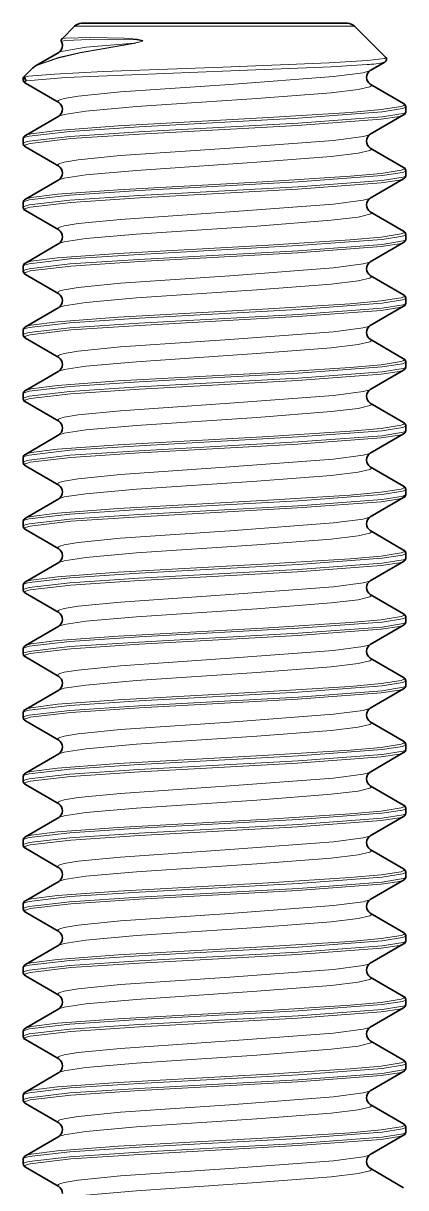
# Model space of a CAD drawing. Extents: x 145 to 857, y 42 to 790.
# Drawn here: x 452.29 to 455.29, y 51.24 to 60.37 of the extents above; entities that cross this region are included whole.
import ezdxf

# ---------------------------------------------------------------- set-up
doc = ezdxf.new("R2010")
doc.units = 0

msp = doc.modelspace()

# ---------------------------------------------------------------- linework, layer by layer
at = {"color": 7, "lineweight": 35, "ltscale": 0.048939}
msp.add_line((452.7494, 60.3666), (454.7069, 60.3666), dxfattribs=at)
at = {"color": 7, "lineweight": 35, "ltscale": 0.003191}
msp.add_line((454.7069, 60.3666), (454.8346, 60.3666), dxfattribs=at)
at = {"color": 7, "lineweight": 35, "ltscale": 0.003435}
msp.add_line((452.6928, 60.3432), (452.5956, 60.246), dxfattribs=at)
at = {"color": 7, "lineweight": 13, "ltscale": 0.051595}
msp.add_line((452.6928, 60.3432), (454.7566, 60.3432), dxfattribs=at)
at = {"color": 7, "lineweight": 13, "ltscale": 0.003364}
msp.add_line((454.7566, 60.3432), (454.8911, 60.3432), dxfattribs=at)
at = {"color": 7, "lineweight": 35, "ltscale": 0.008616}
msp.add_line((454.8911, 60.3432), (455.1349, 60.0995), dxfattribs=at)
at = {"color": 7, "lineweight": 13, "ltscale": 3.16712e-05}
msp.add_line((452.5917, 60.222), (452.5917, 60.2233), dxfattribs=at)
at = {"color": 7, "lineweight": 13, "ltscale": 8.41182e-05}
msp.add_line((453.1613, 60.212), (453.1601, 60.2088), dxfattribs=at)
at = {"color": 7, "lineweight": 35, "ltscale": 0.005111}
msp.add_line((452.3935, 60.0361), (452.5703, 60.1387), dxfattribs=at)
at = {"color": 7, "lineweight": 35, "ltscale": 0.00255}
msp.add_line((452.3641, 60.0145), (452.292, 59.9423), dxfattribs=at)
at = {"color": 7, "lineweight": 35, "ltscale": 0.003329}
msp.add_line((455.1288, 60.0628), (455.0137, 59.996), dxfattribs=at)
at = {"color": 7, "lineweight": 35, "ltscale": 0.000491714}
msp.add_line((452.292, 59.9423), (452.292, 59.9227), dxfattribs=at)
at = {"color": 7, "lineweight": 35, "ltscale": 0.00757}
for p, q in [((452.3083, 59.8979), (452.5703, 59.746)), ((455.2756, 59.6479), (455.0137, 59.496)), ((452.3083, 59.3979), (452.5703, 59.246)), ((455.2756, 59.1479), (455.0137, 58.996)), ((452.3083, 58.8979), (452.5703, 58.746)), ((455.2756, 58.6479), (455.0137, 58.496)), ((452.3083, 58.3979), (452.5703, 58.246)), ((455.2756, 58.1479), (455.0137, 57.996)), ((452.3083, 57.8979), (452.5703, 57.746)), ((455.2756, 57.6479), (455.0137, 57.496)), ((452.3083, 57.3979), (452.5703, 57.246)), ((455.2756, 57.1479), (455.0137, 56.996)), ((452.3083, 56.8979), (452.5703, 56.746)), ((455.2756, 56.6479), (455.0137, 56.496)), ((452.3083, 56.3979), (452.5703, 56.246)), ((455.2756, 56.1479), (455.0137, 55.996)), ((452.3083, 55.8979), (452.5703, 55.746)), ((455.2756, 55.6479), (455.0137, 55.496)), ((452.3083, 55.3979), (452.5703, 55.246)), ((455.2756, 55.1479), (455.0137, 54.996)), ((452.3083, 54.8979), (452.5703, 54.746)), ((455.2756, 54.6479), (455.0137, 54.496)), ((452.3083, 54.3979), (452.5703, 54.246)), ((455.2756, 54.1479), (455.0137, 53.996)), ((452.3083, 53.8979), (452.5703, 53.746)), ((455.2756, 53.6479), (455.0137, 53.496)), ((452.3083, 53.3979), (452.5703, 53.246)), ((455.2756, 53.1479), (455.0137, 52.996)), ((452.3083, 52.8979), (452.5703, 52.746)), ((455.2756, 52.6479), (455.0137, 52.496)), ((452.3083, 52.3979), (452.5703, 52.246)), ((455.2756, 52.1479), (455.0137, 51.996)), ((452.3083, 51.8979), (452.5703, 51.746)), ((455.2756, 51.6479), (455.0137, 51.496)), ((452.3083, 51.3979), (452.5703, 51.246))]:
    msp.add_line(p, q, dxfattribs=at)
at = {"color": 7, "lineweight": 35, "ltscale": 0.007571}
for p, q in [((455.2756, 59.7367), (455.0137, 59.8887)), ((452.3083, 59.4867), (452.5703, 59.6387)), ((455.2756, 59.2367), (455.0137, 59.3887)), ((452.3083, 58.9867), (452.5703, 59.1387)), ((455.2756, 58.7367), (455.0137, 58.8887)), ((452.3083, 58.4867), (452.5703, 58.6387)), ((455.2756, 58.2367), (455.0137, 58.3887)), ((452.3083, 57.9867), (452.5703, 58.1387)), ((455.2756, 57.7367), (455.0137, 57.8887)), ((452.3083, 57.4867), (452.5703, 57.6387)), ((455.2756, 57.2367), (455.0137, 57.3887)), ((452.3083, 56.9867), (452.5703, 57.1387)), ((455.2756, 56.7367), (455.0137, 56.8887)), ((452.3083, 56.4867), (452.5703, 56.6387)), ((455.2756, 56.2367), (455.0137, 56.3887)), ((452.3083, 55.9867), (452.5703, 56.1387)), ((455.2756, 55.7367), (455.0137, 55.8887)), ((452.3083, 55.4867), (452.5703, 55.6387)), ((455.2756, 55.2367), (455.0137, 55.3887)), ((452.3083, 54.9867), (452.5703, 55.1387)), ((455.2756, 54.7367), (455.0137, 54.8887)), ((452.3083, 54.4867), (452.5703, 54.6387)), ((455.2756, 54.2367), (455.0137, 54.3887)), ((452.3083, 53.9867), (452.5703, 54.1387)), ((455.2756, 53.7367), (455.0137, 53.8887)), ((452.3083, 53.4867), (452.5703, 53.6387)), ((455.2756, 53.2367), (455.0137, 53.3887)), ((452.3083, 52.9867), (452.5703, 53.1387)), ((455.2756, 52.7367), (455.0137, 52.8887)), ((452.3083, 52.4867), (452.5703, 52.6387)), ((455.2756, 52.2367), (455.0137, 52.3887)), ((452.3083, 51.9867), (452.5703, 52.1387)), ((455.2756, 51.7367), (455.0137, 51.8887)), ((452.3083, 51.4867), (452.5703, 51.6387)), ((455.2756, 51.2367), (455.0137, 51.3887))]:
    msp.add_line(p, q, dxfattribs=at)
at = {"color": 7, "lineweight": 35, "ltscale": 0.000986481}
for p, q in [((455.292, 59.7121), (455.292, 59.6726)), ((452.292, 59.4621), (452.292, 59.4226)), ((455.292, 59.2121), (455.292, 59.1726)), ((452.292, 58.9621), (452.292, 58.9226)), ((455.292, 58.7121), (455.292, 58.6726)), ((452.292, 58.4621), (452.292, 58.4226)), ((455.292, 58.2121), (455.292, 58.1726)), ((452.292, 57.9621), (452.292, 57.9226)), ((455.292, 57.7121), (455.292, 57.6726)), ((452.292, 57.4621), (452.292, 57.4226)), ((455.292, 57.2121), (455.292, 57.1726)), ((452.292, 56.9621), (452.292, 56.9226)), ((455.292, 56.7121), (455.292, 56.6726)), ((452.292, 56.4621), (452.292, 56.4226)), ((455.292, 56.2121), (455.292, 56.1726)), ((452.292, 55.9621), (452.292, 55.9226)), ((455.292, 55.7121), (455.292, 55.6726)), ((452.292, 55.4621), (452.292, 55.4226)), ((455.292, 55.2121), (455.292, 55.1726)), ((452.292, 54.9621), (452.292, 54.9226)), ((455.292, 54.7121), (455.292, 54.6726)), ((452.292, 54.4621), (452.292, 54.4226)), ((455.292, 54.2121), (455.292, 54.1726)), ((452.292, 53.9621), (452.292, 53.9226)), ((455.292, 53.7121), (455.292, 53.6726)), ((452.292, 53.4621), (452.292, 53.4226)), ((455.292, 53.2121), (455.292, 53.1726)), ((452.292, 52.9621), (452.292, 52.9226)), ((455.292, 52.7121), (455.292, 52.6726)), ((452.292, 52.4621), (452.292, 52.4226)), ((455.292, 52.2121), (455.292, 52.1726)), ((452.292, 51.9621), (452.292, 51.9226)), ((455.292, 51.7121), (455.292, 51.6726)), ((452.292, 51.4621), (452.292, 51.4226))]:
    msp.add_line(p, q, dxfattribs=at)
at = {"color": 7, "lineweight": 13}
for points in [[(453.1601, 60.2088), (452.7382, 60.1338), (452.5636, 60.0943), (452.3885, 60.0324), (452.3641, 60.0145)], [(453.1613, 60.212), (452.7419, 60.1372), (452.5681, 60.0977), (452.3935, 60.0361)], [(453.1613, 60.212), (452.7849, 60.1785), (452.5877, 60.1459), (452.5703, 60.1387)], [(452.5917, 60.2233), (452.5925, 60.2241), (452.5959, 60.2258), (452.6206, 60.2305), (452.813, 60.2408)], [(452.5956, 60.246), (452.5997, 60.2476), (452.6225, 60.2504), (452.8178, 60.2549)], [(452.813, 60.2408), (453.079, 60.2421), (453.1837, 60.2378), (453.2276, 60.23), (453.2283, 60.2291), (453.2283, 60.228), (453.2274, 60.227), (453.1613, 60.212)], [(452.8178, 60.2549), (453.0822, 60.2494), (453.1859, 60.2415), (453.2287, 60.2306), (453.2282, 60.2267), (453.1601, 60.2088)], [(455.1349, 60.0994), (455.1357, 60.0982), (455.1356, 60.0967), (455.1339, 60.0949), (455.1252, 60.0912), (454.9926, 60.0742)], [(454.9926, 60.0742), (454.6924, 60.0559), (453.8562, 60.0225), (452.9174, 59.9877), (452.5372, 59.9688), (452.3329, 59.9514), (452.3007, 59.9454), (452.2925, 59.9423)], [(454.9894, 60.0428), (454.7071, 60.0253), (453.9207, 59.9933), (452.6249, 59.9422), (452.3174, 59.9167)], [(455.0137, 59.996), (455.0011, 59.9904), (454.959, 59.9794), (454.7267, 59.9486), (453.9118, 59.8876), (453.0547, 59.8287), (452.7219, 59.7958), (452.6132, 59.7777), (452.5786, 59.7677), (452.5684, 59.7625), (452.5644, 59.7591), (452.5633, 59.7574), (452.5626, 59.7548)], [(455.0213, 59.8798), (455.02, 59.8761), (455.0176, 59.8736), (455.0093, 59.8687), (454.9183, 59.847), (454.7071, 59.8217), (454.1242, 59.7766), (453.1788, 59.7133), (452.7827, 59.6782), (452.6117, 59.6524), (452.5703, 59.6387)], [(455.0991, 59.6895), (455.2559, 59.7145), (455.2772, 59.723), (455.2805, 59.7259), (455.2815, 59.7273), (455.282, 59.7294)], [(455.1083, 59.6722), (455.2659, 59.6972), (455.2873, 59.7057), (455.2906, 59.7086), (455.2915, 59.71), (455.292, 59.7121)], [(452.292, 59.4621), (452.2926, 59.4642), (452.2936, 59.4657), (452.2971, 59.4686), (452.3062, 59.473), (452.3372, 59.4816), (452.6566, 59.5187), (453.2001, 59.5547), (454.4477, 59.623), (455.1083, 59.6722)], [(452.292, 59.4226), (452.2925, 59.4248), (452.2935, 59.4263), (452.297, 59.4292), (452.3059, 59.4335), (452.3368, 59.4422), (452.6557, 59.4793), (453.1992, 59.5153), (454.4473, 59.5836), (455.1083, 59.6329)], [(452.3083, 59.4867), (452.3188, 59.4913), (452.354, 59.5005), (452.5601, 59.5269), (453.0363, 59.562), (454.2143, 59.6272), (454.8565, 59.6677), (455.0991, 59.6895)], [(455.2756, 59.6479), (455.2425, 59.637), (455.1, 59.6156)], [(455.292, 59.6726), (455.2917, 59.6712), (455.2898, 59.6684), (455.286, 59.6656), (455.2729, 59.66), (455.1083, 59.6329)], [(452.302, 59.4053), (452.3026, 59.4075), (452.3036, 59.409), (452.307, 59.4118), (452.3159, 59.4162), (452.3467, 59.4249), (452.6639, 59.462), (453.2039, 59.498), (454.4441, 59.5664), (455.1, 59.6156)], [(455.0137, 59.496), (455.0011, 59.4904), (454.959, 59.4794), (454.7267, 59.4486), (453.9118, 59.3876), (453.0547, 59.3287), (452.7219, 59.2958), (452.6132, 59.2777), (452.5786, 59.2677), (452.5684, 59.2625), (452.5644, 59.2591), (452.5633, 59.2574), (452.5626, 59.2548)], [(455.0213, 59.3798), (455.02, 59.3761), (455.0176, 59.3736), (455.0093, 59.3687), (454.9183, 59.347), (454.7071, 59.3217), (454.1242, 59.2766), (453.1788, 59.2133), (452.7827, 59.1782), (452.6117, 59.1524), (452.5703, 59.1387)], [(452.292, 58.9621), (452.2926, 58.9642), (452.2936, 58.9657), (452.2971, 58.9686), (452.3062, 58.973), (452.3372, 58.9816), (452.6566, 59.0187), (453.2001, 59.0547), (454.4477, 59.123), (455.1083, 59.1722)], [(452.3083, 58.9867), (452.3188, 58.9913), (452.354, 59.0005), (452.5601, 59.0269), (453.0363, 59.062), (454.2143, 59.1272), (454.8565, 59.1677), (455.0991, 59.1895)], [(455.0991, 59.1895), (455.2559, 59.2145), (455.2772, 59.223), (455.2805, 59.2259), (455.2815, 59.2273), (455.282, 59.2294)], [(455.1083, 59.1722), (455.2659, 59.1972), (455.2873, 59.2057), (455.2906, 59.2086), (455.2915, 59.21), (455.292, 59.2121)], [(455.292, 59.1726), (455.2917, 59.1712), (455.2898, 59.1684), (455.286, 59.1656), (455.2729, 59.16), (455.1083, 59.1329)], [(452.292, 58.9226), (452.2925, 58.9248), (452.2935, 58.9263), (452.297, 58.9292), (452.3059, 58.9335), (452.3368, 58.9422), (452.6557, 58.9793), (453.1992, 59.0153), (454.4473, 59.0836), (455.1083, 59.1329)], [(452.302, 58.9053), (452.3026, 58.9075), (452.3036, 58.909), (452.307, 58.9118), (452.3159, 58.9162), (452.3467, 58.9249), (452.6639, 58.962), (453.2039, 58.998), (454.4441, 59.0664), (455.1, 59.1156)], [(455.2756, 59.1479), (455.2425, 59.137), (455.1, 59.1156)], [(455.0137, 58.996), (455.0011, 58.9904), (454.959, 58.9794), (454.7267, 58.9486), (453.9118, 58.8876), (453.0547, 58.8287), (452.7219, 58.7958), (452.6132, 58.7777), (452.5786, 58.7677), (452.5684, 58.7625), (452.5644, 58.7591), (452.5633, 58.7574), (452.5626, 58.7548)], [(455.0213, 58.8798), (455.02, 58.8761), (455.0176, 58.8736), (455.0093, 58.8687), (454.9183, 58.847), (454.7071, 58.8217), (454.1242, 58.7766), (453.1788, 58.7133), (452.7827, 58.6782), (452.6117, 58.6524), (452.5703, 58.6387)], [(455.0991, 58.6895), (455.2559, 58.7145), (455.2772, 58.723), (455.2805, 58.7259), (455.2815, 58.7273), (455.282, 58.7294)], [(455.1083, 58.6722), (455.2659, 58.6972), (455.2873, 58.7057), (455.2906, 58.7086), (455.2915, 58.71), (455.292, 58.7121)], [(452.292, 58.4621), (452.2926, 58.4642), (452.2936, 58.4657), (452.2971, 58.4686), (452.3062, 58.473), (452.3372, 58.4816), (452.6566, 58.5187), (453.2001, 58.5547), (454.4477, 58.623), (455.1083, 58.6722)], [(452.292, 58.4226), (452.2925, 58.4248), (452.2935, 58.4263), (452.297, 58.4292), (452.3059, 58.4335), (452.3368, 58.4422), (452.6557, 58.4793), (453.1992, 58.5153), (454.4473, 58.5836), (455.1083, 58.6329)], [(452.302, 58.4053), (452.3026, 58.4075), (452.3036, 58.409), (452.307, 58.4118), (452.3159, 58.4162), (452.3467, 58.4249), (452.6639, 58.462), (453.2039, 58.498), (454.4441, 58.5664), (455.1, 58.6156)], [(452.3083, 58.4867), (452.3188, 58.4913), (452.354, 58.5005), (452.5601, 58.5269), (453.0363, 58.562), (454.2143, 58.6272), (454.8565, 58.6677), (455.0991, 58.6895)], [(455.2756, 58.6479), (455.2425, 58.637), (455.1, 58.6156)], [(455.292, 58.6726), (455.2917, 58.6712), (455.2898, 58.6684), (455.286, 58.6656), (455.2729, 58.66), (455.1083, 58.6329)], [(455.0137, 58.496), (455.0011, 58.4904), (454.959, 58.4794), (454.7267, 58.4486), (453.9118, 58.3876), (453.0547, 58.3287), (452.7219, 58.2958), (452.6132, 58.2777), (452.5786, 58.2677), (452.5684, 58.2625), (452.5644, 58.2591), (452.5633, 58.2574), (452.5626, 58.2548)], [(455.0213, 58.3798), (455.02, 58.3761), (455.0176, 58.3736), (455.0093, 58.3687), (454.9183, 58.347), (454.7071, 58.3217), (454.1242, 58.2766), (453.1788, 58.2133), (452.7827, 58.1782), (452.6117, 58.1524), (452.5703, 58.1387)], [(452.292, 57.9621), (452.2926, 57.9642), (452.2936, 57.9657), (452.2971, 57.9686), (452.3062, 57.973), (452.3372, 57.9816), (452.6566, 58.0187), (453.2001, 58.0547), (454.4477, 58.123), (455.1083, 58.1722)], [(452.3083, 57.9867), (452.3188, 57.9913), (452.354, 58.0005), (452.5601, 58.0269), (453.0363, 58.062), (454.2143, 58.1272), (454.8565, 58.1677), (455.0991, 58.1895)], [(455.0991, 58.1895), (455.2559, 58.2145), (455.2772, 58.223), (455.2805, 58.2259), (455.2815, 58.2273), (455.282, 58.2294)], [(455.1083, 58.1722), (455.2659, 58.1972), (455.2873, 58.2057), (455.2906, 58.2086), (455.2915, 58.21), (455.292, 58.2121)], [(455.292, 58.1726), (455.2917, 58.1712), (455.2898, 58.1684), (455.286, 58.1656), (455.2729, 58.16), (455.1083, 58.1329)], [(452.292, 57.9226), (452.2925, 57.9248), (452.2935, 57.9263), (452.297, 57.9292), (452.3059, 57.9335), (452.3368, 57.9422), (452.6557, 57.9793), (453.1992, 58.0153), (454.4473, 58.0836), (455.1083, 58.1329)], [(452.302, 57.9053), (452.3026, 57.9075), (452.3036, 57.909), (452.307, 57.9118), (452.3159, 57.9162), (452.3467, 57.9249), (452.6639, 57.962), (453.2039, 57.998), (454.4441, 58.0664), (455.1, 58.1156)], [(455.2756, 58.1479), (455.2425, 58.137), (455.1, 58.1156)], [(455.0137, 57.996), (455.0011, 57.9904), (454.959, 57.9794), (454.7267, 57.9486), (453.9118, 57.8876), (453.0547, 57.8287), (452.7219, 57.7958), (452.6132, 57.7777), (452.5786, 57.7677), (452.5684, 57.7625), (452.5644, 57.7591), (452.5633, 57.7574), (452.5626, 57.7548)], [(455.0213, 57.8798), (455.02, 57.8761), (455.0176, 57.8736), (455.0093, 57.8687), (454.9183, 57.847), (454.7071, 57.8217), (454.1242, 57.7766), (453.1788, 57.7133), (452.7827, 57.6782), (452.6117, 57.6524), (452.5703, 57.6387)], [(455.0991, 57.6895), (455.2559, 57.7145), (455.2772, 57.723), (455.2805, 57.7259), (455.2815, 57.7273), (455.282, 57.7294)], [(455.1083, 57.6722), (455.2659, 57.6972), (455.2873, 57.7057), (455.2906, 57.7086), (455.2915, 57.71), (455.292, 57.7121)], [(452.292, 57.4621), (452.2926, 57.4642), (452.2936, 57.4657), (452.2971, 57.4686), (452.3062, 57.473), (452.3372, 57.4816), (452.6566, 57.5187), (453.2001, 57.5547), (454.4477, 57.623), (455.1083, 57.6722)], [(452.292, 57.4226), (452.2925, 57.4248), (452.2935, 57.4263), (452.297, 57.4292), (452.3059, 57.4335), (452.3368, 57.4422), (452.6557, 57.4793), (453.1992, 57.5153), (454.4473, 57.5836), (455.1083, 57.6329)], [(452.302, 57.4053), (452.3026, 57.4075), (452.3036, 57.409), (452.307, 57.4118), (452.3159, 57.4162), (452.3467, 57.4249), (452.6639, 57.462), (453.2039, 57.498), (454.4441, 57.5664), (455.1, 57.6156)], [(452.3083, 57.4867), (452.3188, 57.4913), (452.354, 57.5005), (452.5601, 57.5269), (453.0363, 57.562), (454.2143, 57.6272), (454.8565, 57.6677), (455.0991, 57.6895)], [(455.2756, 57.6479), (455.2425, 57.637), (455.1, 57.6156)], [(455.292, 57.6726), (455.2917, 57.6712), (455.2898, 57.6684), (455.286, 57.6656), (455.2729, 57.66), (455.1083, 57.6329)], [(455.0137, 57.496), (455.0011, 57.4904), (454.959, 57.4794), (454.7267, 57.4486), (453.9118, 57.3876), (453.0547, 57.3287), (452.7219, 57.2958), (452.6132, 57.2777), (452.5786, 57.2677), (452.5684, 57.2625), (452.5644, 57.2591), (452.5633, 57.2574), (452.5626, 57.2548)], [(455.0213, 57.3798), (455.02, 57.3761), (455.0176, 57.3736), (455.0093, 57.3687), (454.9183, 57.347), (454.7071, 57.3217), (454.1242, 57.2766), (453.1788, 57.2133), (452.7827, 57.1782), (452.6117, 57.1524), (452.5703, 57.1387)], [(452.292, 56.9621), (452.2926, 56.9642), (452.2936, 56.9657), (452.2971, 56.9686), (452.3062, 56.973), (452.3372, 56.9816), (452.6566, 57.0187), (453.2001, 57.0547), (454.4477, 57.123), (455.1083, 57.1722)], [(452.3083, 56.9867), (452.3188, 56.9913), (452.354, 57.0005), (452.5601, 57.0269), (453.0363, 57.062), (454.2143, 57.1272), (454.8565, 57.1677), (455.0991, 57.1895)], [(455.0991, 57.1895), (455.2559, 57.2145), (455.2772, 57.223), (455.2805, 57.2259), (455.2815, 57.2273), (455.282, 57.2294)], [(455.1083, 57.1722), (455.2659, 57.1972), (455.2873, 57.2057), (455.2906, 57.2086), (455.2915, 57.21), (455.292, 57.2121)], [(455.292, 57.1726), (455.2917, 57.1712), (455.2898, 57.1684), (455.286, 57.1656), (455.2729, 57.16), (455.1083, 57.1329)], [(452.292, 56.9226), (452.2925, 56.9248), (452.2935, 56.9263), (452.297, 56.9292), (452.3059, 56.9335), (452.3368, 56.9422), (452.6557, 56.9793), (453.1992, 57.0153), (454.4473, 57.0836), (455.1083, 57.1329)], [(452.302, 56.9053), (452.3026, 56.9075), (452.3036, 56.909), (452.307, 56.9118), (452.3159, 56.9162), (452.3467, 56.9249), (452.6639, 56.962), (453.2039, 56.998), (454.4441, 57.0664), (455.1, 57.1156)], [(455.2756, 57.1479), (455.2425, 57.137), (455.1, 57.1156)], [(455.0137, 56.996), (455.0011, 56.9904), (454.959, 56.9794), (454.7267, 56.9486), (453.9118, 56.8876), (453.0547, 56.8287), (452.7219, 56.7958), (452.6132, 56.7777), (452.5786, 56.7677), (452.5684, 56.7625), (452.5644, 56.7591), (452.5633, 56.7574), (452.5626, 56.7548)], [(455.0213, 56.8798), (455.02, 56.8761), (455.0176, 56.8736), (455.0093, 56.8687), (454.9183, 56.847), (454.7071, 56.8217), (454.1242, 56.7766), (453.1788, 56.7133), (452.7827, 56.6782), (452.6117, 56.6524), (452.5703, 56.6387)], [(455.0991, 56.6895), (455.2559, 56.7145), (455.2772, 56.723), (455.2805, 56.7259), (455.2815, 56.7273), (455.282, 56.7294)], [(455.1083, 56.6722), (455.2659, 56.6972), (455.2873, 56.7057), (455.2906, 56.7086), (455.2915, 56.71), (455.292, 56.7121)], [(452.292, 56.4621), (452.2926, 56.4642), (452.2936, 56.4657), (452.2971, 56.4686), (452.3062, 56.473), (452.3372, 56.4816), (452.6566, 56.5187), (453.2001, 56.5547), (454.4477, 56.623), (455.1083, 56.6722)], [(452.292, 56.4226), (452.2925, 56.4248), (452.2935, 56.4263), (452.297, 56.4292), (452.3059, 56.4335), (452.3368, 56.4422), (452.6557, 56.4793), (453.1992, 56.5153), (454.4473, 56.5836), (455.1083, 56.6329)], [(452.302, 56.4053), (452.3026, 56.4075), (452.3036, 56.409), (452.307, 56.4118), (452.3159, 56.4162), (452.3467, 56.4249), (452.6639, 56.462), (453.2039, 56.498), (454.4441, 56.5664), (455.1, 56.6156)], [(452.3083, 56.4867), (452.3188, 56.4913), (452.354, 56.5005), (452.5601, 56.5269), (453.0363, 56.562), (454.2143, 56.6272), (454.8565, 56.6677), (455.0991, 56.6895)], [(455.2756, 56.6479), (455.2425, 56.637), (455.1, 56.6156)], [(455.292, 56.6726), (455.2917, 56.6712), (455.2898, 56.6684), (455.286, 56.6656), (455.2729, 56.66), (455.1083, 56.6329)], [(455.0137, 56.496), (455.0011, 56.4904), (454.959, 56.4794), (454.7267, 56.4486), (453.9118, 56.3876), (453.0547, 56.3287), (452.7219, 56.2958), (452.6132, 56.2777), (452.5786, 56.2677), (452.5684, 56.2625), (452.5644, 56.2591), (452.5633, 56.2574), (452.5626, 56.2548)], [(455.0213, 56.3798), (455.02, 56.3761), (455.0176, 56.3736), (455.0093, 56.3687), (454.9183, 56.347), (454.7071, 56.3217), (454.1242, 56.2766), (453.1788, 56.2133), (452.7827, 56.1782), (452.6117, 56.1524), (452.5703, 56.1387)], [(452.292, 55.9621), (452.2926, 55.9642), (452.2936, 55.9657), (452.2971, 55.9686), (452.3062, 55.973), (452.3372, 55.9816), (452.6566, 56.0187), (453.2001, 56.0547), (454.4477, 56.123), (455.1083, 56.1722)], [(452.3083, 55.9867), (452.3188, 55.9913), (452.354, 56.0005), (452.5601, 56.0269), (453.0363, 56.062), (454.2143, 56.1272), (454.8565, 56.1677), (455.0991, 56.1895)], [(455.0991, 56.1895), (455.2559, 56.2145), (455.2772, 56.223), (455.2805, 56.2259), (455.2815, 56.2273), (455.282, 56.2294)], [(455.1083, 56.1722), (455.2659, 56.1972), (455.2873, 56.2057), (455.2906, 56.2086), (455.2915, 56.21), (455.292, 56.2121)], [(455.292, 56.1726), (455.2917, 56.1712), (455.2898, 56.1684), (455.286, 56.1656), (455.2729, 56.16), (455.1083, 56.1329)], [(452.292, 55.9226), (452.2925, 55.9248), (452.2935, 55.9263), (452.297, 55.9292), (452.3059, 55.9335), (452.3368, 55.9422), (452.6557, 55.9793), (453.1992, 56.0153), (454.4473, 56.0836), (455.1083, 56.1329)], [(452.302, 55.9053), (452.3026, 55.9075), (452.3036, 55.909), (452.307, 55.9118), (452.3159, 55.9162), (452.3467, 55.9249), (452.6639, 55.962), (453.2039, 55.998), (454.4441, 56.0664), (455.1, 56.1156)], [(455.2756, 56.1479), (455.2425, 56.137), (455.1, 56.1156)], [(455.0137, 55.996), (455.0011, 55.9904), (454.959, 55.9794), (454.7267, 55.9486), (453.9118, 55.8876), (453.0547, 55.8287), (452.7219, 55.7958), (452.6132, 55.7777), (452.5786, 55.7677), (452.5684, 55.7625), (452.5644, 55.7591), (452.5633, 55.7574), (452.5626, 55.7548)], [(455.0213, 55.8798), (455.02, 55.8761), (455.0176, 55.8736), (455.0093, 55.8687), (454.9183, 55.847), (454.7071, 55.8217), (454.1242, 55.7766), (453.1788, 55.7133), (452.7827, 55.6782), (452.6117, 55.6524), (452.5703, 55.6387)], [(455.0991, 55.6895), (455.2559, 55.7145), (455.2772, 55.723), (455.2805, 55.7259), (455.2815, 55.7273), (455.282, 55.7294)], [(455.1083, 55.6722), (455.2659, 55.6972), (455.2873, 55.7057), (455.2906, 55.7086), (455.2915, 55.71), (455.292, 55.7121)], [(452.292, 55.4621), (452.2926, 55.4642), (452.2936, 55.4657), (452.2971, 55.4686), (452.3062, 55.473), (452.3372, 55.4816), (452.6566, 55.5187), (453.2001, 55.5547), (454.4477, 55.623), (455.1083, 55.6722)], [(452.292, 55.4226), (452.2925, 55.4248), (452.2935, 55.4263), (452.297, 55.4292), (452.3059, 55.4335), (452.3368, 55.4422), (452.6557, 55.4793), (453.1992, 55.5153), (454.4473, 55.5836), (455.1083, 55.6329)], [(452.302, 55.4053), (452.3026, 55.4075), (452.3036, 55.409), (452.307, 55.4118), (452.3159, 55.4162), (452.3467, 55.4249), (452.6639, 55.462), (453.2039, 55.498), (454.4441, 55.5664), (455.1, 55.6156)], [(452.3083, 55.4867), (452.3188, 55.4913), (452.354, 55.5005), (452.5601, 55.5269), (453.0363, 55.562), (454.2143, 55.6272), (454.8565, 55.6677), (455.0991, 55.6895)], [(455.2756, 55.6479), (455.2425, 55.637), (455.1, 55.6156)], [(455.292, 55.6726), (455.2917, 55.6712), (455.2898, 55.6684), (455.286, 55.6656), (455.2729, 55.66), (455.1083, 55.6329)], [(455.0137, 55.496), (455.0011, 55.4904), (454.959, 55.4794), (454.7267, 55.4486), (453.9118, 55.3876), (453.0547, 55.3287), (452.7219, 55.2958), (452.6132, 55.2777), (452.5786, 55.2677), (452.5684, 55.2625), (452.5644, 55.2591), (452.5633, 55.2574), (452.5626, 55.2548)], [(455.0213, 55.3798), (455.02, 55.3761), (455.0176, 55.3736), (455.0093, 55.3687), (454.9183, 55.347), (454.7071, 55.3217), (454.1242, 55.2766), (453.1788, 55.2133), (452.7827, 55.1782), (452.6117, 55.1524), (452.5703, 55.1387)], [(452.292, 54.9621), (452.2926, 54.9642), (452.2936, 54.9657), (452.2971, 54.9686), (452.3062, 54.973), (452.3372, 54.9816), (452.6566, 55.0187), (453.2001, 55.0547), (454.4477, 55.123), (455.1083, 55.1722)], [(452.3083, 54.9867), (452.3188, 54.9913), (452.354, 55.0005), (452.5601, 55.0269), (453.0363, 55.062), (454.2143, 55.1272), (454.8565, 55.1677), (455.0991, 55.1895)], [(455.0991, 55.1895), (455.2559, 55.2145), (455.2772, 55.223), (455.2805, 55.2259), (455.2815, 55.2273), (455.282, 55.2294)], [(455.2756, 55.1479), (455.2425, 55.137), (455.1, 55.1156)], [(455.1083, 55.1722), (455.2659, 55.1972), (455.2873, 55.2057), (455.2906, 55.2086), (455.2915, 55.21), (455.292, 55.2121)], [(455.292, 55.1726), (455.2917, 55.1712), (455.2898, 55.1684), (455.286, 55.1656), (455.2729, 55.16), (455.1083, 55.1329)], [(452.292, 54.9226), (452.2925, 54.9248), (452.2935, 54.9263), (452.297, 54.9292), (452.3059, 54.9335), (452.3368, 54.9422), (452.6557, 54.9793), (453.1992, 55.0153), (454.4473, 55.0836), (455.1083, 55.1329)], [(452.302, 54.9053), (452.3026, 54.9075), (452.3036, 54.909), (452.307, 54.9118), (452.3159, 54.9162), (452.3467, 54.9249), (452.6639, 54.962), (453.2039, 54.998), (454.4441, 55.0664), (455.1, 55.1156)], [(455.0137, 54.996), (455.0011, 54.9904), (454.959, 54.9794), (454.7267, 54.9486), (453.9118, 54.8876), (453.0547, 54.8287), (452.7219, 54.7958), (452.6132, 54.7777), (452.5786, 54.7677), (452.5684, 54.7625), (452.5644, 54.7591), (452.5633, 54.7574), (452.5626, 54.7548)], [(455.0213, 54.8798), (455.02, 54.8761), (455.0176, 54.8736), (455.0093, 54.8687), (454.9183, 54.847), (454.7071, 54.8217), (454.1242, 54.7766), (453.1788, 54.7133), (452.7827, 54.6782), (452.6117, 54.6524), (452.5703, 54.6387)], [(452.3083, 54.4867), (452.3188, 54.4913), (452.354, 54.5005), (452.5601, 54.5269), (453.0363, 54.562), (454.2143, 54.6272), (454.8565, 54.6677), (455.0991, 54.6895)], [(455.0991, 54.6895), (455.2559, 54.7145), (455.2772, 54.723), (455.2805, 54.7259), (455.2815, 54.7273), (455.282, 54.7294)], [(455.1083, 54.6722), (455.2659, 54.6972), (455.2873, 54.7057), (455.2906, 54.7086), (455.2915, 54.71), (455.292, 54.7121)], [(452.292, 54.4621), (452.2926, 54.4642), (452.2936, 54.4657), (452.2971, 54.4686), (452.3062, 54.473), (452.3372, 54.4816), (452.6566, 54.5187), (453.2001, 54.5547), (454.4477, 54.623), (455.1083, 54.6722)], [(452.292, 54.4226), (452.2925, 54.4248), (452.2935, 54.4263), (452.297, 54.4292), (452.3059, 54.4335), (452.3368, 54.4422), (452.6557, 54.4793), (453.1992, 54.5153), (454.4473, 54.5836), (455.1083, 54.6329)], [(452.302, 54.4053), (452.3026, 54.4075), (452.3036, 54.409), (452.307, 54.4118), (452.3159, 54.4162), (452.3467, 54.4249), (452.6639, 54.462), (453.2039, 54.498), (454.4441, 54.5664), (455.1, 54.6156)], [(455.2756, 54.6479), (455.2425, 54.637), (455.1, 54.6156)], [(455.292, 54.6726), (455.2917, 54.6712), (455.2898, 54.6684), (455.286, 54.6656), (455.2729, 54.66), (455.1083, 54.6329)], [(455.0137, 54.496), (455.0011, 54.4904), (454.959, 54.4794), (454.7267, 54.4486), (453.9118, 54.3876), (453.0547, 54.3287), (452.7219, 54.2958), (452.6132, 54.2777), (452.5786, 54.2677), (452.5684, 54.2625), (452.5644, 54.2591), (452.5633, 54.2574), (452.5626, 54.2548)], [(455.0213, 54.3798), (455.02, 54.3761), (455.0176, 54.3736), (455.0093, 54.3687), (454.9183, 54.347), (454.7071, 54.3217), (454.1242, 54.2766), (453.1788, 54.2133), (452.7827, 54.1782), (452.6117, 54.1524), (452.5703, 54.1387)], [(452.292, 53.9621), (452.2926, 53.9642), (452.2936, 53.9657), (452.2971, 53.9686), (452.3062, 53.973), (452.3372, 53.9816), (452.6566, 54.0187), (453.2001, 54.0547), (454.4477, 54.123), (455.1083, 54.1722)], [(452.3083, 53.9867), (452.3188, 53.9913), (452.354, 54.0005), (452.5601, 54.0269), (453.0363, 54.062), (454.2143, 54.1272), (454.8565, 54.1677), (455.0991, 54.1895)], [(455.0991, 54.1895), (455.2559, 54.2145), (455.2772, 54.223), (455.2805, 54.2259), (455.2815, 54.2273), (455.282, 54.2294)], [(455.2756, 54.1479), (455.2425, 54.137), (455.1, 54.1156)], [(455.1083, 54.1722), (455.2659, 54.1972), (455.2873, 54.2057), (455.2906, 54.2086), (455.2915, 54.21), (455.292, 54.2121)], [(455.292, 54.1726), (455.2917, 54.1712), (455.2898, 54.1684), (455.286, 54.1656), (455.2729, 54.16), (455.1083, 54.1329)], [(452.292, 53.9226), (452.2925, 53.9248), (452.2935, 53.9263), (452.297, 53.9292), (452.3059, 53.9335), (452.3368, 53.9422), (452.6557, 53.9793), (453.1992, 54.0153), (454.4473, 54.0836), (455.1083, 54.1329)], [(452.302, 53.9053), (452.3026, 53.9075), (452.3036, 53.909), (452.307, 53.9118), (452.3159, 53.9162), (452.3467, 53.9249), (452.6639, 53.962), (453.2039, 53.998), (454.4441, 54.0664), (455.1, 54.1156)], [(455.0137, 53.996), (455.0011, 53.9904), (454.959, 53.9794), (454.7267, 53.9486), (453.9118, 53.8876), (453.0547, 53.8287), (452.7219, 53.7958), (452.6132, 53.7777), (452.5786, 53.7677), (452.5684, 53.7625), (452.5644, 53.7591), (452.5633, 53.7574), (452.5626, 53.7548)], [(455.0213, 53.8798), (455.02, 53.8761), (455.0176, 53.8736), (455.0093, 53.8687), (454.9183, 53.847), (454.7071, 53.8217), (454.1242, 53.7766), (453.1788, 53.7133), (452.7827, 53.6782), (452.6117, 53.6524), (452.5703, 53.6387)], [(452.3083, 53.4867), (452.3188, 53.4913), (452.354, 53.5005), (452.5601, 53.5269), (453.0363, 53.562), (454.2143, 53.6272), (454.8565, 53.6677), (455.0991, 53.6895)], [(455.0991, 53.6895), (455.2559, 53.7145), (455.2772, 53.723), (455.2805, 53.7259), (455.2815, 53.7273), (455.282, 53.7294)], [(455.1083, 53.6722), (455.2659, 53.6972), (455.2873, 53.7057), (455.2906, 53.7086), (455.2915, 53.71), (455.292, 53.7121)], [(452.292, 53.4621), (452.2926, 53.4642), (452.2936, 53.4657), (452.2971, 53.4686), (452.3062, 53.473), (452.3372, 53.4816), (452.6566, 53.5187), (453.2001, 53.5547), (454.4477, 53.623), (455.1083, 53.6722)], [(452.292, 53.4226), (452.2925, 53.4248), (452.2935, 53.4263), (452.297, 53.4292), (452.3059, 53.4335), (452.3368, 53.4422), (452.6557, 53.4793), (453.1992, 53.5153), (454.4473, 53.5836), (455.1083, 53.6329)], [(452.302, 53.4053), (452.3026, 53.4075), (452.3036, 53.409), (452.307, 53.4118), (452.3159, 53.4162), (452.3467, 53.4249), (452.6639, 53.462), (453.2039, 53.498), (454.4441, 53.5664), (455.1, 53.6156)], [(455.2756, 53.6479), (455.2425, 53.637), (455.1, 53.6156)], [(455.292, 53.6726), (455.2917, 53.6712), (455.2898, 53.6684), (455.286, 53.6656), (455.2729, 53.66), (455.1083, 53.6329)], [(455.0137, 53.496), (455.0011, 53.4904), (454.959, 53.4794), (454.7267, 53.4486), (453.9118, 53.3876), (453.0547, 53.3287), (452.7219, 53.2958), (452.6132, 53.2777), (452.5786, 53.2677), (452.5684, 53.2625), (452.5644, 53.2591), (452.5633, 53.2574), (452.5626, 53.2548)], [(455.0213, 53.3798), (455.02, 53.3761), (455.0176, 53.3736), (455.0093, 53.3687), (454.9183, 53.347), (454.7071, 53.3217), (454.1242, 53.2766), (453.1788, 53.2133), (452.7827, 53.1782), (452.6117, 53.1524), (452.5703, 53.1387)], [(455.0991, 53.1895), (455.2559, 53.2145), (455.2772, 53.223), (455.2805, 53.2259), (455.2815, 53.2273), (455.282, 53.2294)], [(452.292, 52.9621), (452.2926, 52.9642), (452.2936, 52.9657), (452.2971, 52.9686), (452.3062, 52.973), (452.3372, 52.9816), (452.6566, 53.0187), (453.2001, 53.0547), (454.4477, 53.123), (455.1083, 53.1722)], [(452.3083, 52.9867), (452.3188, 52.9913), (452.354, 53.0005), (452.5601, 53.0269), (453.0363, 53.062), (454.2143, 53.1272), (454.8565, 53.1677), (455.0991, 53.1895)], [(455.2756, 53.1479), (455.2425, 53.137), (455.1, 53.1156)], [(455.1083, 53.1722), (455.2659, 53.1972), (455.2873, 53.2057), (455.2906, 53.2086), (455.2915, 53.21), (455.292, 53.2121)], [(455.292, 53.1726), (455.2917, 53.1712), (455.2898, 53.1684), (455.286, 53.1656), (455.2729, 53.16), (455.1083, 53.1329)], [(452.292, 52.9226), (452.2925, 52.9248), (452.2935, 52.9263), (452.297, 52.9292), (452.3059, 52.9335), (452.3368, 52.9422), (452.6557, 52.9793), (453.1992, 53.0153), (454.4473, 53.0836), (455.1083, 53.1329)], [(452.302, 52.9053), (452.3026, 52.9075), (452.3036, 52.909), (452.307, 52.9118), (452.3159, 52.9162), (452.3467, 52.9249), (452.6639, 52.962), (453.2039, 52.998), (454.4441, 53.0664), (455.1, 53.1156)], [(455.0137, 52.996), (455.0011, 52.9904), (454.959, 52.9794), (454.7267, 52.9486), (453.9118, 52.8876), (453.0547, 52.8287), (452.7219, 52.7958), (452.6132, 52.7777), (452.5786, 52.7677), (452.5684, 52.7625), (452.5644, 52.7591), (452.5633, 52.7574), (452.5626, 52.7548)], [(455.0213, 52.8798), (455.02, 52.8761), (455.0176, 52.8736), (455.0093, 52.8687), (454.9183, 52.847), (454.7071, 52.8217), (454.1242, 52.7766), (453.1788, 52.7133), (452.7827, 52.6782), (452.6117, 52.6524), (452.5703, 52.6387)], [(452.3083, 52.4867), (452.3188, 52.4913), (452.354, 52.5005), (452.5601, 52.5269), (453.0363, 52.562), (454.2143, 52.6272), (454.8565, 52.6677), (455.0991, 52.6895)], [(455.0991, 52.6895), (455.2559, 52.7145), (455.2772, 52.723), (455.2805, 52.7259), (455.2815, 52.7273), (455.282, 52.7294)], [(455.1083, 52.6722), (455.2659, 52.6972), (455.2873, 52.7057), (455.2906, 52.7086), (455.2915, 52.71), (455.292, 52.7121)], [(452.292, 52.4621), (452.2926, 52.4642), (452.2936, 52.4657), (452.2971, 52.4686), (452.3062, 52.473), (452.3372, 52.4816), (452.6566, 52.5187), (453.2001, 52.5547), (454.4477, 52.623), (455.1083, 52.6722)], [(452.292, 52.4226), (452.2925, 52.4248), (452.2935, 52.4263), (452.297, 52.4292), (452.3059, 52.4335), (452.3368, 52.4422), (452.6557, 52.4793), (453.1992, 52.5153), (454.4473, 52.5836), (455.1083, 52.6329)], [(452.302, 52.4053), (452.3026, 52.4075), (452.3036, 52.409), (452.307, 52.4118), (452.3159, 52.4162), (452.3467, 52.4249), (452.6639, 52.462), (453.2039, 52.498), (454.4441, 52.5664), (455.1, 52.6156)], [(455.2756, 52.6479), (455.2425, 52.637), (455.1, 52.6156)], [(455.292, 52.6726), (455.2917, 52.6712), (455.2898, 52.6684), (455.286, 52.6656), (455.2729, 52.66), (455.1083, 52.6329)], [(455.0137, 52.496), (455.0011, 52.4904), (454.959, 52.4794), (454.7267, 52.4486), (453.9118, 52.3876), (453.0547, 52.3287), (452.7219, 52.2958), (452.6132, 52.2777), (452.5786, 52.2677), (452.5684, 52.2625), (452.5644, 52.2591), (452.5633, 52.2574), (452.5626, 52.2548)], [(455.0213, 52.3798), (455.02, 52.3761), (455.0176, 52.3736), (455.0093, 52.3687), (454.9183, 52.347), (454.7071, 52.3217), (454.1242, 52.2766), (453.1788, 52.2133), (452.7827, 52.1782), (452.6117, 52.1524), (452.5703, 52.1387)], [(455.0991, 52.1895), (455.2559, 52.2145), (455.2772, 52.223), (455.2805, 52.2259), (455.2815, 52.2273), (455.282, 52.2294)], [(452.292, 51.9621), (452.2926, 51.9642), (452.2936, 51.9657), (452.2971, 51.9686), (452.3062, 51.973), (452.3372, 51.9816), (452.6566, 52.0187), (453.2001, 52.0547), (454.4477, 52.123), (455.1083, 52.1722)], [(452.292, 51.9226), (452.2925, 51.9248), (452.2935, 51.9263), (452.297, 51.9292), (452.3059, 51.9335), (452.3368, 51.9422), (452.6557, 51.9793), (453.1992, 52.0153), (454.4473, 52.0836), (455.1083, 52.1329)], [(452.3083, 51.9867), (452.3188, 51.9913), (452.354, 52.0005), (452.5601, 52.0269), (453.0363, 52.062), (454.2143, 52.1272), (454.8565, 52.1677), (455.0991, 52.1895)], [(455.2756, 52.1479), (455.2425, 52.137), (455.1, 52.1156)], [(455.1083, 52.1722), (455.2659, 52.1972), (455.2873, 52.2057), (455.2906, 52.2086), (455.2915, 52.21), (455.292, 52.2121)], [(455.292, 52.1726), (455.2917, 52.1712), (455.2898, 52.1684), (455.286, 52.1656), (455.2729, 52.16), (455.1083, 52.1329)], [(452.302, 51.9053), (452.3026, 51.9075), (452.3036, 51.909), (452.307, 51.9118), (452.3159, 51.9162), (452.3467, 51.9249), (452.6639, 51.962), (453.2039, 51.998), (454.4441, 52.0664), (455.1, 52.1156)], [(455.0137, 51.996), (455.0011, 51.9904), (454.959, 51.9794), (454.7267, 51.9486), (453.9118, 51.8876), (453.0547, 51.8287), (452.7219, 51.7958), (452.6132, 51.7777), (452.5786, 51.7677), (452.5684, 51.7625), (452.5644, 51.7591), (452.5633, 51.7574), (452.5626, 51.7548)], [(455.0213, 51.8798), (455.02, 51.8761), (455.0176, 51.8736), (455.0093, 51.8687), (454.9183, 51.847), (454.7071, 51.8217), (454.1242, 51.7766), (453.1788, 51.7133), (452.7827, 51.6782), (452.6117, 51.6524), (452.5703, 51.6387)], [(452.3083, 51.4867), (452.3188, 51.4913), (452.354, 51.5005), (452.5601, 51.5269), (453.0363, 51.562), (454.2143, 51.6272), (454.8565, 51.6677), (455.0991, 51.6895)], [(455.0991, 51.6895), (455.2559, 51.7145), (455.2772, 51.723), (455.2805, 51.7259), (455.2815, 51.7273), (455.282, 51.7294)], [(455.1083, 51.6722), (455.2659, 51.6972), (455.2873, 51.7057), (455.2906, 51.7086), (455.2915, 51.71), (455.292, 51.7121)], [(452.292, 51.4621), (452.2926, 51.4642), (452.2936, 51.4657), (452.2971, 51.4686), (452.3062, 51.473), (452.3372, 51.4816), (452.6566, 51.5187), (453.2001, 51.5547), (454.4477, 51.623), (455.1083, 51.6722)], [(452.292, 51.4226), (452.2925, 51.4248), (452.2935, 51.4263), (452.297, 51.4292), (452.3059, 51.4335), (452.3368, 51.4422), (452.6557, 51.4793), (453.1992, 51.5153), (454.4473, 51.5836), (455.1083, 51.6329)], [(452.302, 51.4053), (452.3026, 51.4075), (452.3036, 51.409), (452.307, 51.4118), (452.3159, 51.4162), (452.3467, 51.4249), (452.6639, 51.462), (453.2039, 51.498), (454.4441, 51.5664), (455.1, 51.6156)], [(455.2756, 51.6479), (455.2425, 51.637), (455.1, 51.6156)], [(455.292, 51.6726), (455.2917, 51.6712), (455.2898, 51.6684), (455.286, 51.6656), (455.2729, 51.66), (455.1083, 51.6329)], [(455.0137, 51.496), (455.0011, 51.4904), (454.959, 51.4794), (454.7267, 51.4486), (453.9118, 51.3876), (453.0547, 51.3287), (452.7219, 51.2958), (452.6132, 51.2777), (452.5786, 51.2677), (452.5684, 51.2625), (452.5644, 51.2591), (452.5633, 51.2574), (452.5626, 51.2548)], [(455.0213, 51.3798), (455.02, 51.3761), (455.0176, 51.3736), (455.0093, 51.3687), (454.9183, 51.347), (454.7071, 51.3217), (454.1242, 51.2766), (453.1788, 51.2133), (452.7827, 51.1782), (452.6117, 51.1524), (452.5703, 51.1387)]]:
    msp.add_lwpolyline(points, dxfattribs=at)
at = {"color": 7, "lineweight": 35}
for centre, radius, start, end in [((452.7494, 60.2866), 0.08, 90.00449, 134.99551), ((454.8346, 60.2866), 0.08, 45.00449, 89.99551), ((452.5354, 60.1913), 0.0632, 303.55023, 0.91563), ((452.6103, 60.2313), 0.0208, 134.89565, 206.39478), ((452.5322, 60.1924), 0.0665, 359.99328, 26.51079), ((455.1187, 60.0834), 0.0228, 296.33861, 44.67527), ((452.4634, 59.9099), 0.1442, 118.9812, 133.49237), ((455.0485, 59.9434), 0.0632, 123.52556, 180.91799), ((452.3209, 59.9243), 0.0291, 183.41838, 244.56577), ((452.2939, 59.9269), 0.0153, 28.09417, 95.13306), ((452.3276, 59.9342), 0.0202, 180.30603, 239.66114), ((455.0485, 59.9413), 0.0632, 179.08201, 236.47444), ((452.5354, 59.6934), 0.0632, 359.08201, 56.47445), ((455.2631, 59.7103), 0.0291, 3.41001, 64.52669), ((452.5354, 59.6913), 0.0632, 303.52555, 0.91799), ((455.2631, 59.6743), 0.0291, 295.43422, 356.58162), ((452.3209, 59.4603), 0.0291, 115.47284, 176.59062), ((455.0485, 59.4434), 0.0632, 123.52554, 180.91799), ((455.0485, 59.4413), 0.0632, 179.08201, 236.47444), ((452.3209, 59.4243), 0.0291, 183.41838, 244.56577), ((452.5354, 59.1934), 0.0632, 359.08201, 56.47445), ((452.5354, 59.1913), 0.0632, 303.52555, 0.91799), ((455.2631, 59.2103), 0.0291, 3.40937, 64.52715), ((455.2631, 59.1743), 0.0291, 295.43422, 356.58162), ((452.3209, 58.9603), 0.0291, 115.47284, 176.59062), ((455.0485, 58.9434), 0.0632, 123.52554, 180.91799), ((452.3209, 58.9243), 0.0291, 183.41838, 244.56577), ((455.0485, 58.9413), 0.0632, 179.08201, 236.47444), ((452.5354, 58.6934), 0.0632, 359.08201, 56.47445), ((455.2631, 58.7103), 0.0291, 3.40937, 64.52715), ((452.5354, 58.6913), 0.0632, 303.52555, 0.91799), ((455.2631, 58.6743), 0.0291, 295.43422, 356.58162), ((452.3209, 58.4603), 0.0291, 115.47284, 176.59062), ((455.0485, 58.4434), 0.0632, 123.52556, 180.91799), ((455.0485, 58.4413), 0.0632, 179.08201, 236.47446), ((452.3209, 58.4243), 0.0291, 183.41838, 244.56577), ((452.5354, 58.1934), 0.0632, 359.08201, 56.47445), ((452.5354, 58.1913), 0.0632, 303.52555, 0.91799), ((455.2631, 58.2103), 0.0291, 3.40937, 64.52715), ((455.2631, 58.1743), 0.0291, 295.43422, 356.58162), ((452.3209, 57.9603), 0.0291, 115.47284, 176.59062), ((455.0485, 57.9434), 0.0632, 123.52556, 180.91799), ((452.3209, 57.9243), 0.0291, 183.41838, 244.56577), ((455.0485, 57.9413), 0.0632, 179.08201, 236.47446), ((452.5354, 57.6934), 0.0632, 359.08201, 56.47445), ((455.2631, 57.7103), 0.0291, 3.40937, 64.52715), ((452.5354, 57.6913), 0.0632, 303.52555, 0.91799), ((455.2631, 57.6743), 0.0291, 295.43422, 356.58162), ((452.3209, 57.4603), 0.0291, 115.47284, 176.59062), ((455.0485, 57.4434), 0.0632, 123.52556, 180.91799), ((455.0485, 57.4413), 0.0632, 179.08201, 236.47446), ((452.3209, 57.4243), 0.0291, 183.41838, 244.56577), ((452.5354, 57.1934), 0.0632, 359.08201, 56.47445), ((452.5354, 57.1913), 0.0632, 303.52555, 0.91799), ((455.2631, 57.2103), 0.0291, 3.40937, 64.52715), ((455.2631, 57.1743), 0.0291, 295.43422, 356.58162), ((452.3209, 56.9603), 0.0291, 115.47284, 176.59062), ((455.0485, 56.9434), 0.0632, 123.52556, 180.91799), ((452.3209, 56.9243), 0.0291, 183.41838, 244.56577), ((455.0485, 56.9413), 0.0632, 179.08201, 236.47446), ((452.5354, 56.6934), 0.0632, 359.08201, 56.47445), ((455.2631, 56.7103), 0.0291, 3.40937, 64.52715), ((452.5354, 56.6913), 0.0632, 303.52555, 0.91799), ((455.2631, 56.6743), 0.0291, 295.43422, 356.58162), ((452.3209, 56.4603), 0.0291, 115.47284, 176.59062), ((455.0485, 56.4434), 0.0632, 123.52554, 180.91799), ((455.0485, 56.4413), 0.0632, 179.08201, 236.47444), ((452.3209, 56.4243), 0.0291, 183.41838, 244.56577), ((452.5354, 56.1934), 0.0632, 359.08201, 56.47445), ((452.5354, 56.1913), 0.0632, 303.52555, 0.91799), ((455.2631, 56.2103), 0.0291, 3.40937, 64.52715), ((455.2631, 56.1743), 0.0291, 295.43422, 356.58162), ((452.3209, 55.9603), 0.0291, 115.47284, 176.59062), ((455.0485, 55.9434), 0.0632, 123.52556, 180.91799), ((452.3209, 55.9243), 0.0291, 183.41838, 244.56577), ((455.0485, 55.9413), 0.0632, 179.08201, 236.47444), ((452.5354, 55.6934), 0.0632, 359.08201, 56.47445), ((455.2631, 55.7103), 0.0291, 3.40937, 64.52715), ((452.5354, 55.6913), 0.0632, 303.52555, 0.91799), ((455.2631, 55.6743), 0.0291, 295.43422, 356.58162), ((452.3209, 55.4603), 0.0291, 115.47284, 176.59063), ((452.3209, 55.4243), 0.0291, 183.41838, 244.56577), ((455.0485, 55.4434), 0.0632, 123.52556, 180.91799), ((455.0485, 55.4413), 0.0632, 179.08201, 236.47444), ((452.5354, 55.1934), 0.0632, 359.08201, 56.47445), ((455.2631, 55.2103), 0.0291, 3.40937, 64.52715), ((452.5354, 55.1913), 0.0632, 303.52555, 0.91799), ((455.2631, 55.1743), 0.0291, 295.43422, 356.58162), ((452.3209, 54.9603), 0.0291, 115.47284, 176.59062), ((455.0485, 54.9434), 0.0632, 123.52556, 180.91799), ((452.3209, 54.9243), 0.0291, 183.41838, 244.56577), ((455.0485, 54.9413), 0.0632, 179.08201, 236.47444), ((452.5354, 54.6934), 0.0632, 359.08201, 56.47445), ((452.5354, 54.6913), 0.0632, 303.52555, 0.91799), ((455.2631, 54.7103), 0.0291, 3.40938, 64.52716), ((455.2631, 54.6743), 0.0291, 295.43422, 356.58162), ((452.3209, 54.4603), 0.0291, 115.47284, 176.59062), ((452.3209, 54.4243), 0.0291, 183.41838, 244.56577), ((455.0485, 54.4434), 0.0632, 123.52556, 180.91799), ((455.0485, 54.4413), 0.0632, 179.08201, 236.47446), ((452.5354, 54.1934), 0.0632, 359.08201, 56.47445), ((455.2631, 54.2103), 0.0291, 3.40937, 64.52715), ((452.5354, 54.1913), 0.0632, 303.52555, 0.91799), ((455.2631, 54.1743), 0.0291, 295.43422, 356.58162), ((452.3209, 53.9603), 0.0291, 115.47284, 176.59062), ((455.0485, 53.9434), 0.0632, 123.52554, 180.91799), ((452.3209, 53.9243), 0.0291, 183.41838, 244.56577), ((455.0485, 53.9413), 0.0632, 179.08201, 236.47446), ((452.5354, 53.6934), 0.0632, 359.08201, 56.47445), ((452.5354, 53.6913), 0.0632, 303.52555, 0.91799), ((455.2631, 53.7103), 0.0291, 3.40937, 64.52715), ((455.2631, 53.6743), 0.0291, 295.43423, 356.58162), ((452.3209, 53.4603), 0.0291, 115.47284, 176.59062), ((452.3209, 53.4243), 0.0291, 183.41838, 244.56577), ((455.0485, 53.4434), 0.0632, 123.52554, 180.91799), ((455.0485, 53.4413), 0.0632, 179.08201, 236.47444), ((452.5354, 53.1934), 0.0632, 359.08201, 56.47445), ((455.2631, 53.2103), 0.0291, 3.40937, 64.52715), ((452.5354, 53.1913), 0.0632, 303.52555, 0.91799), ((455.2631, 53.1743), 0.0291, 295.43423, 356.58162), ((452.3209, 52.9603), 0.0291, 115.47284, 176.59062), ((455.0485, 52.9434), 0.0632, 123.52554, 180.91799), ((452.3209, 52.9243), 0.0291, 183.41838, 244.56577), ((455.0485, 52.9413), 0.0632, 179.08201, 236.47446), ((452.5354, 52.6934), 0.0632, 359.08201, 56.47445), ((452.5354, 52.6913), 0.0632, 303.52555, 0.91799), ((455.2631, 52.7103), 0.0291, 3.40937, 64.52715), ((455.2631, 52.6743), 0.0291, 295.43422, 356.58162), ((452.3209, 52.4603), 0.0291, 115.47284, 176.59062), ((452.3209, 52.4243), 0.0291, 183.41838, 244.56577), ((455.0485, 52.4434), 0.0632, 123.52556, 180.91799), ((455.0485, 52.4413), 0.0632, 179.08201, 236.47446), ((452.5354, 52.1934), 0.0632, 359.08201, 56.47445), ((455.2631, 52.2103), 0.0291, 3.40937, 64.52715), ((452.5354, 52.1913), 0.0632, 303.52555, 0.91799), ((455.2631, 52.1743), 0.0291, 295.43422, 356.58162), ((452.3209, 51.9603), 0.0291, 115.47284, 176.59062), ((455.0485, 51.9434), 0.0632, 123.52556, 180.91799), ((452.3209, 51.9243), 0.0291, 183.41838, 244.56577), ((455.0485, 51.9413), 0.0632, 179.08201, 236.47446), ((452.5354, 51.6934), 0.0632, 359.08201, 56.47446), ((452.5354, 51.6913), 0.0632, 303.52555, 0.91799), ((455.2631, 51.7103), 0.0291, 3.40937, 64.52715), ((455.2631, 51.6743), 0.0291, 295.43422, 356.58162), ((455.0485, 51.4434), 0.0632, 123.52554, 180.91799), ((452.3209, 51.4603), 0.0291, 115.47284, 176.59062), ((452.3209, 51.4243), 0.0291, 183.41838, 244.56577), ((455.0485, 51.4413), 0.0632, 179.08201, 236.47444), ((452.5354, 51.1934), 0.0632, 359.08201, 56.47445)]:
    msp.add_arc(centre, radius, start, end, dxfattribs=at)
at = {"color": 7, "lineweight": 13}
for centre, radius, start, end in [((454.9766, 60.676), 0.6325, 271.16385, 283.94864), ((452.3097, 59.9137), 0.0202, 96.59157, 153.28175), ((452.3198, 59.8962), 0.0203, 96.86076, 153.03126), ((452.3119, 59.9077), 0.0103, 193.74382, 250.2206), ((455.0094, 59.8769), 0.0124, 13.65804, 70.08421), ((452.5745, 59.7577), 0.0124, 193.65804, 250.08421), ((455.2721, 59.727), 0.0102, 13.69959, 70.15774), ((452.3119, 59.4077), 0.0103, 193.74381, 250.2206), ((455.0094, 59.3769), 0.0124, 13.65804, 70.08421), ((452.5745, 59.2577), 0.0124, 193.65804, 250.08421), ((455.2721, 59.227), 0.0102, 13.6994, 70.15758), ((452.3119, 58.9077), 0.0103, 193.74381, 250.2206), ((455.0094, 58.8769), 0.0124, 13.65804, 70.08421), ((452.5745, 58.7577), 0.0124, 193.65804, 250.08421), ((455.2721, 58.727), 0.0102, 13.69941, 70.15758), ((452.3119, 58.4077), 0.0103, 193.74381, 250.2206), ((455.0094, 58.3769), 0.0124, 13.65804, 70.08421), ((452.5745, 58.2577), 0.0124, 193.65804, 250.08421), ((455.2721, 58.227), 0.0102, 13.6994, 70.15758), ((452.3119, 57.9077), 0.0103, 193.74381, 250.2206), ((455.0094, 57.8769), 0.0124, 13.65804, 70.08421), ((452.5745, 57.7577), 0.0124, 193.65804, 250.08421), ((455.2721, 57.727), 0.0102, 13.6994, 70.15758), ((452.3119, 57.4077), 0.0103, 193.74381, 250.2206), ((455.0094, 57.3769), 0.0124, 13.65804, 70.08421), ((452.5745, 57.2577), 0.0124, 193.65804, 250.08421), ((455.2721, 57.227), 0.0102, 13.6994, 70.15758), ((452.3119, 56.9077), 0.0103, 193.74381, 250.2206), ((455.0094, 56.8769), 0.0124, 13.65803, 70.08421), ((452.5745, 56.7577), 0.0124, 193.65804, 250.08421), ((455.2721, 56.727), 0.0102, 13.6994, 70.15758), ((452.3119, 56.4077), 0.0103, 193.74381, 250.2206), ((455.0094, 56.3769), 0.0124, 13.65804, 70.08421), ((452.5745, 56.2577), 0.0124, 193.65804, 250.08421), ((455.2721, 56.227), 0.0102, 13.6994, 70.15758), ((452.3119, 55.9077), 0.0103, 193.74382, 250.2206), ((455.0094, 55.8769), 0.0124, 13.65804, 70.08421), ((452.5745, 55.7577), 0.0124, 193.65804, 250.0842), ((455.2721, 55.727), 0.0102, 13.6994, 70.15758), ((452.3119, 55.4077), 0.0103, 193.74381, 250.2206), ((455.0094, 55.3769), 0.0124, 13.65804, 70.08421), ((452.5745, 55.2577), 0.0124, 193.65804, 250.08421), ((455.2721, 55.227), 0.0102, 13.6994, 70.15758), ((452.3119, 54.9077), 0.0103, 193.74381, 250.2206), ((455.0094, 54.8769), 0.0124, 13.65804, 70.08421), ((452.5745, 54.7577), 0.0124, 193.65804, 250.08421), ((455.2721, 54.727), 0.0102, 13.69941, 70.15758), ((452.3119, 54.4077), 0.0103, 193.74382, 250.22059), ((455.0094, 54.3769), 0.0124, 13.65803, 70.08421), ((452.5745, 54.2577), 0.0124, 193.65804, 250.0842), ((455.2721, 54.227), 0.0102, 13.6994, 70.15758), ((452.3119, 53.9077), 0.0103, 193.74382, 250.22059), ((455.0094, 53.8769), 0.0124, 13.65803, 70.08421), ((452.5745, 53.7577), 0.0124, 193.65804, 250.0842), ((455.2721, 53.727), 0.0102, 13.6994, 70.15758), ((452.3119, 53.4077), 0.0103, 193.74382, 250.2206), ((455.0094, 53.3769), 0.0124, 13.65804, 70.08421), ((452.5745, 53.2577), 0.0124, 193.65804, 250.08421), ((455.2721, 53.227), 0.0102, 13.6994, 70.15758), ((452.3119, 52.9077), 0.0103, 193.74382, 250.22059), ((455.0094, 52.8769), 0.0124, 13.65803, 70.08421), ((452.5745, 52.7577), 0.0124, 193.65804, 250.0842), ((455.2721, 52.727), 0.0102, 13.6994, 70.15758), ((452.3119, 52.4077), 0.0103, 193.74381, 250.2206), ((455.0094, 52.3769), 0.0124, 13.65803, 70.08421), ((452.5745, 52.2577), 0.0124, 193.65804, 250.0842), ((455.2721, 52.227), 0.0102, 13.6994, 70.15758), ((452.3119, 51.9077), 0.0103, 193.74381, 250.2206), ((455.0094, 51.8769), 0.0124, 13.65804, 70.08421), ((452.5745, 51.7577), 0.0124, 193.65802, 250.0842), ((455.2721, 51.727), 0.0102, 13.6994, 70.15758), ((452.3119, 51.4077), 0.0103, 193.74381, 250.2206), ((455.0094, 51.3769), 0.0124, 13.65804, 70.08421), ((452.5745, 51.2577), 0.0124, 193.65804, 250.08421)]:
    msp.add_arc(centre, radius, start, end, dxfattribs=at)

doc.saveas('drawing.dxf')
